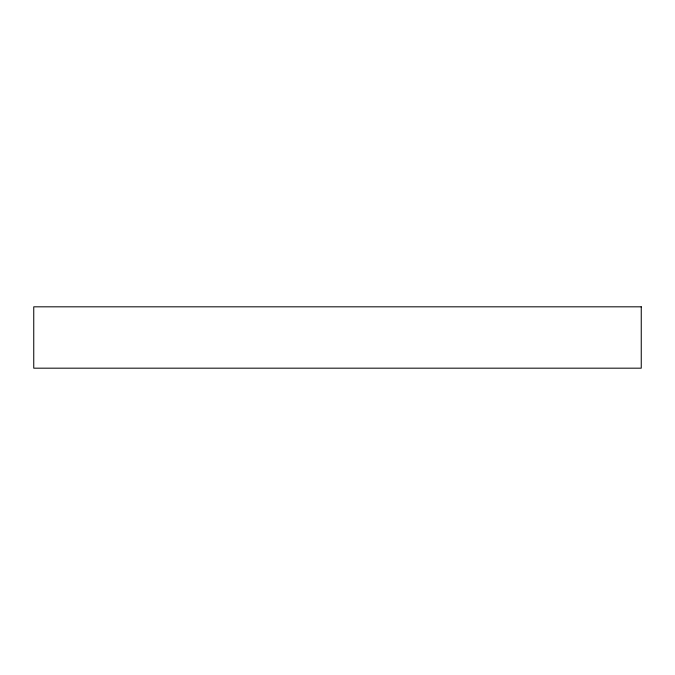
<?xml version="1.0" encoding="UTF-8"?>
<svg xmlns="http://www.w3.org/2000/svg" width="675" height="675" viewBox="0 0 675 675"><rect width="100%" height="100%" fill="white"/><g stroke="black" fill="none" stroke-linecap="round" stroke-linejoin="round"><path stroke-width="1.01" d="M641.25 306.821L33.75 306.821L33.75 368.179L641.25 368.179L641.25 306.821"/></g></svg>
